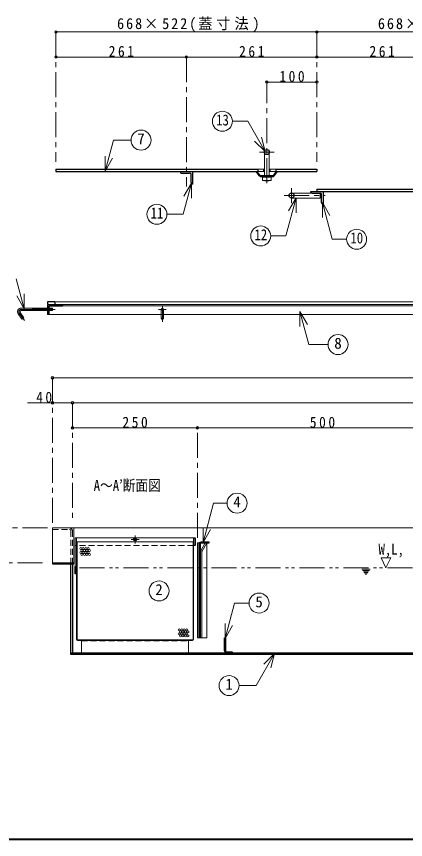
# Model space of a CAD drawing. Units: millimetres at full size, sheet at 1:10. Extents: x -2125 to 1925, y -1405 to 1405.
# Drawn here: x -1210 to -431, y -1405 to 241 of the extents above; entities that cross this region are included whole.
import ezdxf
from ezdxf.enums import TextEntityAlignment as Align

# ---------------------------------------------------------------- set-up
doc = ezdxf.new("R2010")
doc.units = ezdxf.units.MM
doc.header["$LTSCALE"] = 10
doc.header["$PDMODE"] = 32
doc.header["$PDSIZE"] = 5
for name, pattern in [('CHAIN1', [8, 5, -1, 1, -1]), ('DASHED1', [1.8, 1.2, -0.6]), ('DOUBLE_CHAIN1', [8.8, 5, -1, 0.6, -0.6, 0.6, -1])]:
    doc.linetypes.add(name, pattern=pattern)
doc.layers.add('0-A', color=4, linetype='Continuous', lineweight=9)
doc.styles.add('ＭＳ ゴシック', font='')
doc.styles.get('ＭＳ ゴシック').set_extended_font_data('MS Gothic')

msp = doc.modelspace()

# ---------------------------------------------------------------- linework, layer by layer
at = {"layer": '0-A', "linetype": 'CHAIN1'}
for p, q in [((-1130.8, 209.52), (-1130.8, -49.98)), ((-608.8, 209.52), (-608.8, -49.98)), ((-869.8, 159.52), (-869.8, -99.48)), ((-708.8, -92.98), (-708.8, 109.52)), ((-723.8, -30.48), (-693.8, -30.48)), ((-659.3, -102.48), (-659.3, -132.48)), ((-674.3, -117.48), (-592.3, -117.48)), ((-1200.19, -344.98), (-1132.69, -344.98)), ((-910.3, -344.98), (-925.3, -344.98)), ((-917.8, -337.48), (-917.8, -369.91)), ((-1204.29, -352.85), (-1193.98, -367.57)), ((-1137.8, -481.98), (-1137.8, -771.98)), ((-1097.8, -531.98), (-1097.8, -771.98)), ((-847.8, -801.98), (-847.8, -581.98)), ((-1147.8, -781.98), (-1287.8, -781.98)), ((-980.55, -804.98), (-964.55, -804.98)), ((-972.55, -796.98), (-972.55, -812.98)), ((-1287.8, -851.98), (-1147.8, -851.98))]:
    msp.add_line(p, q, dxfattribs=at)
at = {"layer": '0-A'}
for p, q in [((-608.8, 209.52), (-1130.8, 209.52)), ((-86.8, 209.52), (-608.8, 209.52)), ((-1130.8, 159.52), (-869.8, 159.52)), ((-869.8, 159.52), (-608.8, 159.52)), ((-608.8, 159.52), (-347.8, 159.52)), ((-608.8, 109.52), (-708.8, 109.52)), ((-713.8, -64.98), (-715.8, -64.98)), ((-701.8, -64.98), (-703.8, -64.98)), ((-713.8, -69.48), (-715.8, -69.48)), ((-701.8, -69.48), (-703.8, -69.48)), ((-1177.69, -347.48), (-1177.69, -342.48)), ((-1176.82, -342.48), (-1177.23, -347.48)), ((-1175.82, -342.48), (-1176.23, -347.48)), ((-1174.82, -342.48), (-1175.23, -347.48)), ((-1173.81, -342.48), (-1174.22, -347.48)), ((-1172.81, -342.48), (-1173.22, -347.48)), ((-1171.81, -342.48), (-1172.22, -347.48)), ((-1170.8, -342.48), (-1171.21, -347.48)), ((-1169.8, -342.48), (-1170.21, -347.48)), ((-1168.8, -342.48), (-1169.21, -347.48)), ((-1167.79, -342.48), (-1168.2, -347.48)), ((-1166.79, -342.48), (-1167.2, -347.48)), ((-1165.79, -342.48), (-1166.2, -347.48)), ((-1164.78, -342.48), (-1165.19, -347.48)), ((-1163.78, -342.48), (-1164.19, -347.48)), ((-1162.78, -342.48), (-1163.19, -347.48)), ((-1161.77, -342.48), (-1162.18, -347.48)), ((-1160.77, -342.48), (-1161.18, -347.48)), ((-1159.77, -342.48), (-1160.18, -347.48)), ((-1158.76, -342.48), (-1159.17, -347.48)), ((-1157.76, -342.48), (-1158.17, -347.48)), ((-1156.76, -342.48), (-1157.17, -347.48)), ((-1155.75, -342.48), (-1156.16, -347.48)), ((-1154.75, -342.48), (-1155.16, -347.48)), ((-1153.75, -342.48), (-1154.16, -347.48)), ((-1152.74, -342.48), (-1153.15, -347.48)), ((-1151.74, -342.48), (-1152.15, -347.48)), ((-1150.74, -342.48), (-1151.15, -347.48)), ((-1149.73, -342.48), (-1150.14, -347.48)), ((-1148.73, -342.48), (-1149.14, -347.48)), ((-1147.8, -343.31), (-1148.14, -347.48)), ((-1144.72, -342.48), (-1144.8, -343.44)), ((-1143.71, -342.48), (-1144.12, -347.48)), ((-1142.71, -342.48), (-1143.12, -347.48)), ((-1141.71, -342.48), (-1142.12, -347.48)), ((-1140.7, -342.48), (-1141.11, -347.48)), ((-1139.7, -342.48), (-1140.11, -347.48)), ((-1138.7, -342.48), (-1139.11, -347.48)), ((-1137.69, -342.48), (-1138.1, -347.48)), ((437.2, -329.98), (-1132.8, -329.98)), ((242.2, -354.98), (-1144.8, -354.98)), ((-920.3, -354.98), (-920.3, -363.48)), ((-915.3, -354.98), (-915.3, -363.48)), ((-1137.8, -481.98), (442.2, -481.98)), ((-1187.8, -531.98), (-1097.8, -531.98)), ((402.2, -531.98), (-1097.8, -531.98)), ((-1097.8, -581.98), (-847.8, -581.98)), ((-847.8, -581.98), (-347.8, -581.98)), ((408.2, -781.98), (-1094.8, -781.98)), ((-855.55, -801.98), (-1089.55, -801.98)), ((-1088.55, -809.48), (-856.55, -809.48)), ((-844.8, -811.98), (-843.64, -811.98)), ((-829.05, -811.98), (-829.05, -1001.98)), ((-480.31, -842.03), (-470.31, -862.03)), ((-460.31, -842.03), (-480.31, -842.03)), ((-470.31, -862.03), (-460.31, -842.03)), ((-844.8, -1001.98), (-844.05, -1001.98)), ((-841.8, -1001.98), (-842.55, -1001.98)), ((-838.8, -1001.98), (-829.05, -1001.98))]:
    msp.add_line(p, q, dxfattribs=at)
at = {"layer": '0-A', "color": 7, "lineweight": 18}
for p, q in [((-1032.57, -68.87), (-1015.9, -6.65)), ((-1015.9, -6.65), (-980.56, -6.65)), ((-711.94, -29.64), (-733.16, -8.43)), ((-711.94, -29.64), (-719.71, -0.66)), ((-713.8, -30.48), (-713.8, -77.98)), ((-703.8, -30.48), (-703.8, -77.98)), ((-1032.57, -68.87), (-1032.57, -38.87)), ((-1032.57, -68.87), (-1017.57, -42.89)), ((-726.8, -69.48), (-715.8, -69.48)), ((-717.8, -80.48), (-699.8, -80.48)), ((-717.8, -87.48), (-717.8, -80.48)), ((-713.8, -79.48), (-713.8, -80.08)), ((-712.8, -79.98), (-704.8, -79.98)), ((-704.8, -79.98), (-708.8, -80.48)), ((-708.8, -80.48), (-708.8, -87.48)), ((-699.8, -80.48), (-704.8, -79.98)), ((-703.8, -79.48), (-703.8, -80.08)), ((-690.8, -69.48), (-701.8, -69.48)), ((-699.8, -87.48), (-699.8, -80.48)), ((-859.78, -92.64), (-876.48, -154.97)), ((-859.78, -92.64), (-874.78, -118.62)), ((-859.78, -92.64), (-859.78, -122.64)), ((-717.8, -87.48), (-699.8, -87.48)), ((-717.8, -87.48), (-712.8, -87.98)), ((-712.8, -87.98), (-708.8, -87.48)), ((-708.8, -87.48), (-704.8, -87.98)), ((-659.3, -112.48), (-618.3, -112.48)), ((-650.36, -122.09), (-670.79, -198.33)), ((-650.36, -122.09), (-665.36, -148.07)), ((-650.36, -122.09), (-650.36, -152.09)), ((-597.47, -131.39), (-597.47, -161.39)), ((-597.47, -131.39), (-582.47, -157.37)), ((-908.85, -154.97), (-876.48, -154.97)), ((-701.06, -198.33), (-670.79, -198.33)), ((-1194.37, -343.7), (-1210.44, -283.72)), ((-1194.37, -343.7), (-1209.37, -317.72)), ((-1194.37, -343.7), (-1194.37, -313.7)), ((-1200.19, -342.48), (-1147.8, -342.48)), ((-1144.8, -342.48), (-1137.69, -342.48)), ((-1137.69, -347.48), (-1137.69, -342.48)), ((-1117.8, -334.98), (422.2, -334.98)), ((-1117.8, -337.98), (422.2, -337.98)), ((-1206.33, -354.28), (-1198.89, -364.91)), ((-1202.24, -351.42), (-1194.8, -362.04)), ((-1200.19, -347.48), (-1147.8, -347.48)), ((-1144.8, -347.48), (-1137.69, -347.48)), ((-642.65, -349.25), (-627.65, -375.23)), ((-642.65, -349.25), (-642.65, -379.25)), ((-642.65, -349.25), (-624.94, -415.34)), ((-1194.8, -362.04), (-1198.89, -364.91)), ((-624.94, -415.34), (-586.35, -415.34)), ((-836.27, -811.07), (-815.21, -732.46)), ((-815.21, -732.46), (-788.31, -732.46)), ((-1137.8, -781.98), (-1137.8, -851.98)), ((-1094.8, -781.98), (-1137.8, -781.98)), ((-1094.8, -851.98), (-1094.8, -781.98)), ((-836.27, -811.07), (-836.27, -781.07)), ((-836.27, -811.07), (-821.27, -785.09)), ((-1092.55, -801.98), (-1089.55, -801.98)), ((-1092.55, -858.98), (-1092.55, -801.98)), ((-1089.55, -858.98), (-1089.55, -801.98)), ((-1089.55, -809.48), (-1088.55, -809.48)), ((-1088.55, -1004.98), (-1088.55, -809.48)), ((-856.55, -809.48), (-855.55, -809.48)), ((-856.55, -809.48), (-856.55, -1004.98)), ((-855.55, -816.98), (-855.55, -1004.98)), ((-847.8, -811.98), (-844.8, -811.98)), ((-847.8, -1001.98), (-847.8, -811.98)), ((-844.8, -811.98), (-844.8, -1001.98)), ((-840.99, -827.59), (-831.98, -811.98)), ((-841.8, -1001.98), (-841.8, -830.59)), ((-838.8, -829.79), (-838.8, -1001.98)), ((-1089.55, -1004.98), (-1089.55, -873.98)), ((-792.33, -1002.77), (-773.44, -932.25)), ((-773.44, -932.25), (-744.36, -932.25)), ((-792.33, -1002.77), (-792.33, -972.77)), ((-792.33, -1002.77), (-777.33, -976.79)), ((-844.8, -1001.98), (-847.8, -1001.98)), ((-841.8, -1001.98), (-838.8, -1001.98)), ((-1087.55, -1005.98), (-857.55, -1005.98)), ((-857.55, -1006.98), (-1087.55, -1006.98)), ((-1079.55, -1031.98), (-1079.55, -1006.98)), ((-865.55, -1006.98), (-865.55, -1031.98)), ((-693.31, -1032.91), (-730.43, -1097.19)), ((-693.31, -1032.91), (-714.52, -1054.12)), ((-693.31, -1032.91), (-701.08, -1061.89)), ((-730.43, -1097.19), (-764.37, -1097.19))]:
    msp.add_line(p, q, dxfattribs=at)
at = {"layer": '0-A', "color": 5, "lineweight": 25}
for p, q in [((-1130.8, -64.98), (-1130.8, -69.48)), ((-1130.8, -64.98), (-726.8, -64.98)), ((-726.8, -64.98), (-726.8, -69.48)), ((-690.8, -64.98), (-608.8, -64.98)), ((-608.8, -64.98), (-608.8, -69.48)), ((-1130.8, -69.48), (-726.8, -69.48)), ((-879.3, -72.48), (-863.3, -72.48)), ((-860.3, -91.48), (-860.3, -75.48)), ((-857.3, -69.48), (-857.3, -94.48)), ((-723.2, -78.36), (-730.3, -69.48)), ((-722.03, -77.42), (-728.38, -69.48)), ((-696.74, -77.98), (-720.85, -77.98)), ((-720.85, -79.48), (-696.74, -79.48)), ((-695.57, -77.42), (-689.22, -69.48)), ((-694.4, -78.36), (-687.3, -69.48)), ((-621.3, -109.48), (-86.8, -109.48)), ((-618.3, -112.48), (-602.3, -112.48)), ((-608.8, -104.98), (-86.8, -104.98)), ((-608.8, -104.98), (-608.8, -109.48)), ((-596.3, -109.48), (-596.3, -134.48)), ((-599.3, -131.48), (-599.3, -115.48)), ((-1147.8, -329.98), (-1147.8, -334.98)), ((-1132.8, -329.98), (-1147.8, -329.98)), ((-1147.8, -334.98), (-1117.8, -334.98)), ((-1147.8, -337.98), (-1147.8, -354.98)), ((-1144.8, -338.98), (-1144.8, -354.98)), ((-1143.8, -337.98), (-1117.8, -337.98)), ((-1132.8, -329.98), (-1132.8, -334.98)), ((-1117.8, -334.98), (-1117.8, -337.98)), ((-1144.8, -354.98), (-1147.8, -354.98)), ((-855.55, -801.98), (-855.55, -816.98)), ((-844.05, -1001.98), (-844.05, -813.48)), ((-842.55, -813.48), (-842.55, -1001.98)), ((-841.11, -811.98), (-824.05, -811.98)), ((-824.05, -810.48), (-841.05, -810.48)), ((-824.05, -811.98), (-824.05, -810.48)), ((-1137.8, -851.98), (-1094.8, -851.98)), ((-1137.8, -851.98), (-1137.8, -853.48)), ((-1100.8, -1034.98), (-1100.8, -853.48)), ((-1097.8, -853.48), (-1097.8, -1031.98)), ((-1092.55, -858.98), (-1089.55, -858.98)), ((-1092.55, -873.98), (-1092.55, -858.98)), ((-1089.55, -873.98), (-1089.55, -858.98)), ((-1089.55, -873.98), (-1092.55, -873.98)), ((-842.55, -1001.98), (-844.05, -1001.98)), ((-1100.8, -1031.98), (405.2, -1031.98)), ((405.2, -1034.98), (-1100.8, -1034.98)), ((-789.3, -1029.98), (-778.3, -1029.98)), ((-778.3, -1029.98), (-778.3, -1031.98))]:
    msp.add_line(p, q, dxfattribs=at)
at = {"layer": '0-A', "linetype": 'DASHED1'}
for p, q in [((-714.8, -77.98), (-714.8, -79.48)), ((-713.8, -77.98), (-713.8, -79.48)), ((-703.8, -77.98), (-703.8, -79.48)), ((-702.8, -77.98), (-702.8, -79.48)), ((-920.3, -354.98), (-920.3, -344.98)), ((-915.3, -354.98), (-915.3, -344.98)), ((-855.55, -816.98), (-1092.55, -816.98)), ((-1079.55, -1007.98), (-865.55, -1007.98))]:
    msp.add_line(p, q, dxfattribs=at)
at = {"layer": '0-A', "color": 7, "linetype": 'DASHED1', "lineweight": 18}
for p, q in [((-1137.8, -784.98), (-1103.8, -784.98)), ((-1100.8, -787.98), (-1100.8, -853.48)), ((-1097.8, -853.48), (-1097.8, -787.98))]:
    msp.add_line(p, q, dxfattribs=at)
at = {"layer": '0-A', "linetype": 'DOUBLE_CHAIN1'}
for p, q in [((-1083.55, -861.98), (237.2, -861.98)), ((-501.88, -864.53), (-518.75, -864.53)), ((-517.06, -867.03), (-503.57, -867.03)), ((-505.26, -869.53), (-515.37, -869.53)), ((-513.69, -872.03), (-506.94, -872.03)), ((-508.63, -874.53), (-512, -874.53))]:
    msp.add_line(p, q, dxfattribs=at)
at = {"layer": '0-A', "color": 1, "lineweight": 40}
msp.add_line((1925.2, -1404.98), (-2124.8, -1404.98), dxfattribs=at)
at = {"layer": '0-A', "color": 7, "lineweight": 18}
for points in [[(-711.94, -29.64), (-746.98, 31.05), (-777.74, 31.05)], [(-726.8, -64.98), (-715.8, -64.98), (-715.8, -69.48)], [(-690.8, -64.98), (-701.8, -64.98), (-701.8, -69.48)], [(-708.8, -80.48), (-712.8, -79.98), (-717.8, -80.48)], [(-712.8, -87.98), (-704.8, -87.98), (-699.8, -87.48)], [(-659.3, -122.48), (-602.3, -122.48), (-602.3, -112.48)], [(-597.47, -131.39), (-577.8, -204.81), (-549.03, -204.81)], [(-831.98, -811.98), (-829.73, -813.28), (-838.39, -828.29)]]:
    msp.add_lwpolyline(points, dxfattribs=at)
at = {"layer": '0-A', "color": 5, "lineweight": 25}
for points in [[(-690.8, -64.98), (-690.8, -69.48), (-608.8, -69.48)], [(-855.55, -801.98), (-852.55, -801.98), (-852.55, -816.98), (-855.55, -816.98)], [(-1137.8, -853.48), (-1094.8, -853.48), (-1094.8, -851.98)], [(-793.3, -1027.98), (-793.3, -1001.98), (-791.3, -1001.98), (-791.3, -1027.98)]]:
    msp.add_lwpolyline(points, dxfattribs=at)
at = {"layer": '0-A', "color": 7, "lineweight": 18}
for centre in [(-797.74, 31.05), (-960.56, -6.65), (-928.85, -154.97), (-721.06, -198.33), (-529.03, -204.81), (-566.35, -415.34), (-768.31, -732.46), (-924.57, -907.98), (-724.36, -932.25), (-784.37, -1097.19)]:
    msp.add_circle(centre, 20, dxfattribs=at)
at = {"layer": '0-A', "color": 5, "lineweight": 25}
for centre, radius in [((-708.8, -30.48), 5), ((-659.3, -117.48), 5), ((-972.55, -804.98), 3)]:
    msp.add_circle(centre, radius, dxfattribs=at)
at = {"layer": '0-A'}
for centre, radius in [((-917.8, -344.98), 2.5), ((-1081.29, -823.04), 2), ((-1076.29, -823.04), 2), ((-1071.29, -823.04), 2), ((-1066.29, -823.04), 2), ((-1081.29, -831.04), 2), ((-1078.79, -827.04), 2), ((-1078.79, -835.04), 2), ((-1076.29, -831.04), 2), ((-1073.79, -827.04), 2), ((-1073.79, -835.04), 2), ((-1071.29, -831.04), 2), ((-1068.79, -827.04), 2), ((-1068.79, -835.04), 2), ((-1066.29, -831.04), 2), ((-1063.79, -827.04), 2), ((-1063.79, -835.04), 2), ((-884.08, -985.5), 2), ((-879.08, -985.5), 2), ((-874.08, -985.5), 2), ((-869.08, -985.5), 2), ((-884.08, -993.5), 2), ((-881.58, -989.5), 2), ((-881.58, -997.5), 2), ((-879.08, -993.5), 2), ((-876.58, -989.5), 2), ((-876.58, -997.5), 2), ((-874.08, -993.5), 2), ((-871.58, -989.5), 2), ((-871.58, -997.5), 2), ((-869.08, -993.5), 2), ((-866.58, -989.5), 2), ((-866.58, -997.5), 2)]:
    msp.add_circle(centre, radius, dxfattribs=at)
at = {"layer": '0-A', "color": 5, "lineweight": 25}
for centre, radius, start, end in [((-879.3, -69.48), 3, 180, 270), ((-863.3, -75.48), 3, 0, 90), ((-720.85, -76.48), 3, 218.65981, 270), ((-720.85, -76.48), 1.5, 218.65981, 270), ((-696.74, -76.48), 1.5, 270, 321.34019), ((-696.74, -76.48), 3, 270, 321.34019), ((-857.3, -91.48), 3, 180, 270), ((-618.3, -109.48), 3, 180, 270), ((-602.3, -115.48), 3, 0, 90), ((-596.3, -131.48), 3, 180, 270), ((-1144.8, -337.98), 3, 90, 180), ((-1143.8, -338.98), 1, 90, 180), ((-841.05, -813.48), 3, 92.27697, 180), ((-841.05, -813.48), 1.5, 92.27697, 180), ((-789.3, -1027.98), 4, 180, 270), ((-789.3, -1027.98), 2, 180, 270)]:
    msp.add_arc(centre, radius, start, end, dxfattribs=at)
at = {"layer": '0-A', "color": 7, "lineweight": 18}
for centre, radius, start, end in [((-1200.19, -349.98), 7.5, 90, 215), ((-1200.19, -349.98), 2.5, 90, 215), ((-841.05, -813.48), 3, 90, 92.27697), ((-835.8, -830.59), 6, 150, 180), ((-835.8, -829.79), 3, 150, 180), ((-1087.55, -1004.98), 2, 180, 270), ((-1087.55, -1004.98), 1, 180, 270), ((-857.55, -1004.98), 1, 270, 0), ((-857.55, -1004.98), 2, 270, 0)]:
    msp.add_arc(centre, radius, start, end, dxfattribs=at)
at = {"layer": '0-A', "linetype": 'CHAIN1'}
msp.add_arc((-1200.19, -349.98), 5, 90, 215, dxfattribs=at)
at = {"layer": '0-A', "color": 7, "linetype": 'DASHED1', "lineweight": 18}
for radius in [6, 3]:
    msp.add_arc((-1103.8, -787.98), radius, 0, 90, dxfattribs=at)
at = {"layer": '0-A'}
msp.add_ellipse((-917.8, -363.47), major_axis=(2.5, 0), ratio=0.57, dxfattribs=at)
for p in [(-1130.8, 209.52), (-608.8, 209.52), (-1130.8, 159.52), (-869.8, 159.52), (-608.8, 159.52), (-708.8, 109.52), (-608.8, 109.52), (-1137.8, -481.98), (-1137.8, -531.98), (-1097.8, -531.98), (-1097.8, -581.98), (-847.8, -581.98)]:
    msp.add_point(p, dxfattribs=at)

# ---------------------------------------------------------------- texts
at = {"layer": '0-A', "color": 7, "style": 'ＭＳ ゴシック', "width": 0.85}
for s, p in [('13', (-810.24, 16.05)), ('11', (-941.35, -169.97)), ('12', (-733.56, -213.33)), ('10', (-541.53, -219.81)), ('A～A’断面図', (-1055.3, -714.48)), ('W,L,', (-485.31, -842.03))]:
    msp.add_text(s, height=21.99, dxfattribs=at).set_placement(p, align=Align.BOTTOM_LEFT)
at = {"layer": '0-A', "color": 7, "style": 'ＭＳ ゴシック'}
for s, p in [('7', (-968.06, -21.65)), ('8', (-573.85, -430.34)), ('4', (-775.81, -747.46)), ('2', (-932.07, -922.98)), ('5', (-731.86, -947.25)), ('1', (-791.87, -1112.19))]:
    msp.add_text(s, height=21.99, dxfattribs=at).set_placement(p, align=Align.BOTTOM_LEFT)
at = {"layer": '0-A', "color": 7, "char_height": 21.99, "attachment_point": 7, "style": 'ＭＳ ゴシック'}
for s, insert in [('\\T1.27;\\W0.95;668×522(蓋寸法)', (-1008.55, 209.52)), ('\\T1.27;\\W0.95;668×522(蓋寸法)', (-486.55, 209.52)), ('\\T1.38;\\W0.9;261', (-1025.3, 159.52)), ('\\T1.38;\\W0.9;261', (-764.3, 159.52)), ('\\T1.38;\\W0.9;261', (-503.3, 159.52)), ('\\T1.38;\\W0.9;100', (-683.8, 109.52)), ('\\T1.36;\\W0.9;40', (-1170.3, -531.98)), ('\\T1.38;\\W0.9;250', (-997.8, -581.98)), ('\\T1.38;\\W0.9;500', (-622.8, -581.98))]:
    msp.add_mtext(s, dxfattribs=dict(at, insert=insert))

doc.saveas('drawing.dxf')
